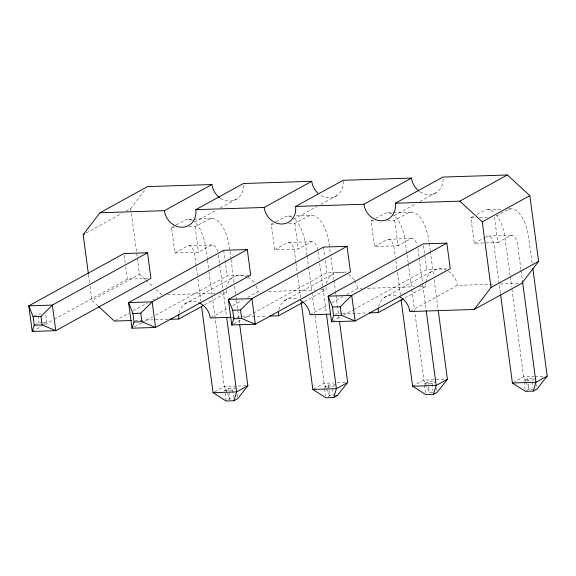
<?xml version="1.0" encoding="UTF-8"?>
<svg xmlns="http://www.w3.org/2000/svg" width="576" height="576" viewBox="0 0 576 576"><rect width="100%" height="100%" fill="white"/><g stroke="black" fill="none" stroke-linecap="round" stroke-linejoin="round"><path stroke-width="0.43" stroke-dasharray="2.88 2.16" d="M126.05 211.14L130.73 208.562L145.354 189.439M86.278 232.999L122.148 213.278M217.728 251.806A13.169 5.861 88.2 0 0 211.039 245.304L198.49 252.202L174.924 252.965L171.504 227.376L175.306 225.288M176.062 224.87L186.293 219.542A39.557 17.604 88.2 0 1 193.176 220.932M194.602 222.12L216.432 210.118M220.334 207.972L237.492 198.54M188.964 226.814L195.077 226.613L209.866 218.779A39.557 17.604 88.2 0 1 228.809 243.878L229.846 250.661M33.89 316.26L37.793 314.114L42.156 313.97M35.028 324.785L38.93 322.646L42.422 322.531M42.106 324.965L46.786 322.387L45.648 313.862M32.213 331.423L41.652 326.239M44.791 324.511L53.446 319.752M54.23 319.32L127.354 279.115L148.306 278.438M174.924 252.965L187.466 246.067A13.169 5.861 88.2 0 1 194.796 255.773L197.402 275.328M97.877 305.87L91.922 300.391L139.493 274.241L137.362 258.264M317.873 250.142A13.169 5.861 88.2 0 0 310.817 242.086L298.267 248.983L274.702 249.746L271.282 224.158L272.801 223.322M275.846 221.652L286.07 216.317A39.557 17.604 88.2 0 1 292.198 217.26M293.594 219.326L316.994 206.467M320.89 204.322L337.27 195.322M115.186 320.652L129.226 312.934M133.121 310.788L147.161 303.07M152.618 300.074L158.076 297.072M288.742 223.589L294.854 223.394L309.643 215.561A39.557 17.604 88.2 0 1 328.586 240.66L330.451 253.656M134.352 326.909L141.43 323.014M142.214 322.582L152.438 316.966M155.578 315.238L227.131 275.897L249.826 275.162M274.702 249.746L287.244 242.842A13.169 5.861 88.2 0 1 294.574 252.547L295.877 262.325M184.716 303.977L232.286 277.819M204.566 304.848L226.404 292.846A17.554 15.336 61.2 0 1 226.346 288.418M398.873 245.736L374.479 246.521L371.066 220.932L372.586 220.097M375.624 218.426L385.848 213.098A39.557 17.604 88.2 0 1 391.975 214.042M394.157 215.676L415.987 203.674M419.89 201.528L437.047 192.096M211.039 317.556L228.197 308.124M232.87 305.554L242.23 300.406M247.687 297.403L257.825 291.83L261.425 291.715M387.648 220.399L394.632 220.176L409.421 212.335A39.557 17.604 88.2 0 1 428.364 237.434L429.048 241.553M233.345 324.122L241.207 319.795M244.354 318.067L326.909 272.678L348.732 271.973M374.479 246.521L387.022 239.623A13.169 5.861 88.2 0 1 394.351 249.329L395.417 257.328M284.494 300.751L332.064 274.601M304.344 301.63L326.182 289.627A17.554 15.336 61.2 0 1 326.016 286.949M498.65 242.51L474.257 243.302L470.844 217.714L473.882 216.043M476.921 214.373L485.626 209.88A39.557 17.604 88.2 0 1 494.719 213.055M310.039 314.762L327.974 304.906M331.87 302.76L342.792 296.755M346.687 294.61L357.602 288.612L362.102 288.468M332.338 321.329L340.2 317.009M343.339 315.281L352.778 310.09M353.563 309.658L426.686 269.453L446.767 268.805M474.257 243.302L484.452 237.694M485.237 237.262L486.806 236.405A13.169 5.861 88.2 0 1 494.129 246.103L500.53 294.106M384.271 297.533L431.842 271.375M214.56 391.838L224.294 386.482L246.989 385.747M226.08 401.011L224.662 390.348L228.406 388.289L236.261 388.037M224.662 390.348L232.517 390.096L234.763 388.858M404.899 297.979L425.959 286.402A17.554 15.336 61.2 0 1 425.794 283.723M228.334 399.773L229.831 398.952L233.323 398.837M410.594 311.112L457.38 285.386L494.964 284.177M313.589 389.03L324.072 383.263L333.677 382.954M336.038 384.811L328.183 385.07L324.439 387.13L332.294 386.87L334.541 385.639M328.111 396.554L329.609 395.726L333.101 395.618M412.618 386.215L423.85 380.038L444.802 379.361M425.405 392.789L424.217 383.904L427.961 381.845L435.823 381.593M424.217 383.904L432.072 383.652L435.067 382.003M513.144 382.586L523.627 376.819L534.103 376.481M525.182 389.57L523.994 380.686L527.738 378.626L535.601 378.374M534.103 379.195L531.85 380.434L523.994 380.686M526.169 390.931L529.164 389.29L532.656 389.174M188.59 219.334L192.953 219.19M193.831 219.161L212.162 218.57M288.367 216.108L292.73 215.971M296.222 215.856L311.94 215.352M388.145 212.89L392.508 212.746M393.386 212.717L411.718 212.126M487.922 209.664L502.769 209.189M508.003 209.016L511.495 208.908M171.504 227.376L174.996 227.261M271.282 224.158L275.652 224.014M371.066 220.932L374.558 220.824M470.844 217.714L476.078 217.548M479.57 217.433L489.175 217.123M188.978 245.7L212.551 244.944M288.756 242.482L312.329 241.718M388.534 239.256L412.106 238.5M488.318 236.038L511.884 235.274M167.342 294.754L214.769 293.22M219.24 293.076L226.404 292.846M268.618 291.485L315.389 289.973M320.782 289.8L326.182 289.627M367.495 288.288L414.266 286.783M419.659 286.61L425.959 286.402M500.335 284.004L519.12 283.399M43.301 322.502L46.786 322.387M134.986 320.414L168.091 319.349M231.84 317.29L266.918 316.159M335.218 313.949L341.518 313.747M342.41 313.718L367.596 312.905M337.169 382.838L345.024 382.586M534.982 376.452L544.579 376.142M411.761 289.404L423.85 380.038L429.386 392.508L432.878 392.393M247.205 276.998L243.979 275.731L239.839 275.278A17.554 15.336 61.2 0 0 226.627 286.704M139.493 274.241L145.44 279.713M146.102 280.325L153.382 287.014M156.024 289.447L161.978 294.926M525.708 381.492L523.627 376.819L511.776 287.964M526.054 382.277L529.164 389.29L528.214 382.176M326.146 387.936L324.072 383.263L314.827 313.956M326.491 388.714L329.609 395.726L328.896 390.398M227.059 392.717L224.294 386.482L212.436 297.626M227.405 393.494L229.831 398.952L228.406 388.289M532.145 263.21L528.142 234.216A39.557 17.604 88.2 0 0 509.198 209.117L494.41 216.95L497.822 242.539L510.372 235.642A13.169 5.861 88.2 0 1 517.702 245.347L520.898 269.345M536.429 384.588L536.666 386.366M521.021 270.238L522.439 280.901M532.087 382.205L532.8 387.54M527.738 378.626L528.098 381.29M510.113 275.522L504.576 234.979A39.557 17.604 88.2 0 0 496.822 215.453M510.235 276.408L511.654 287.071M429.278 243.331L430.229 250.438M430.351 251.323L433.67 276.206M434.146 279.756L438.178 309.974M423.511 245.635L426.686 269.453M436.651 387.814L437.004 390.478M417.917 248.566L422.662 284.119M422.784 285.012L426.103 309.902M432.072 383.652L433.022 390.758M427.961 381.845L429.386 392.508M408.204 262.75L404.798 238.198A39.557 17.604 88.2 0 0 392.731 214.488M408.319 263.635L411.638 288.518M394.632 220.176L398.045 245.758L410.594 238.86A13.169 5.861 88.2 0 1 417.283 245.362M395.892 260.885L396.958 268.884M397.433 272.441L400.399 294.66M330.926 257.213L333.893 279.425M334.008 280.318L335.434 290.981M335.549 291.866L335.909 294.53M336.024 295.423L339.343 320.299M323.496 247.09L324.792 256.795M325.26 260.323L326.909 272.678M318.139 251.791L319.212 259.79M319.68 263.34L322.884 287.345M323.006 288.23L326.326 313.121M332.532 388.649L333.36 394.87M328.183 385.07L328.781 389.513M307.001 255.305L305.021 241.423A39.557 17.604 88.2 0 0 293.508 218.095M307.123 256.198L308.426 265.968M308.542 266.861L311.861 291.737M311.983 292.63L314.705 313.063M324.677 388.901L325.627 396.014M294.854 223.394L298.267 248.983M295.992 263.218L297.418 273.881M297.54 274.774L300.622 297.886M229.961 251.546L230.911 258.653M231.026 259.546L234.115 282.65M234.583 286.2L235.894 295.978M236.009 296.863L236.362 299.527M236.484 300.42L238.975 319.082M239.09 319.968L239.566 323.525M223.718 250.308L227.131 275.897M237.096 394.258L237.686 398.693M218.362 255.01L223.106 290.563M223.229 291.456L226.548 316.346M232.517 390.096L233.467 397.202M207.338 259.416L205.243 244.642A39.557 17.604 88.2 0 0 194.292 221.746M207.461 260.309L208.879 270.972M209.002 271.858L212.321 296.734M195.077 226.613L198.49 252.202M197.878 278.885L200.844 301.104M130.73 208.562L137.239 257.378M124.171 255.298L125.23 263.239M125.705 266.767L127.354 279.115M88.488 274.651L89.554 282.643M90.029 286.193L91.922 300.391M38.023 315.821L38.93 322.646M326.405 283.478A17.554 15.336 61.2 0 1 345.398 273.01M348.538 274.536A17.554 15.336 61.2 0 1 354.362 280.152M354.773 280.786A17.554 15.336 61.2 0 1 357.602 288.612M247.997 277.315A17.554 15.336 61.2 0 1 254.585 283.37M256.104 286.034A17.554 15.336 61.2 0 1 257.825 291.83M243.526 185.299A17.554 15.336 61.2 0 1 220.27 198.122M343.253 181.181A17.554 15.336 61.2 0 1 336.262 195.977A17.554 15.336 61.2 0 1 320.047 194.897M179.057 312.854A17.554 15.336 61.2 0 1 198.05 302.386M278.834 309.636A17.554 15.336 61.2 0 1 297.828 299.167M425.902 281.974A17.554 15.336 61.2 0 1 445.982 270.108M448.315 271.31A17.554 15.336 61.2 0 1 457.38 285.386M378.619 306.41A17.554 15.336 61.2 0 1 397.606 295.942M443.081 178.855A17.554 15.336 61.2 0 1 435.334 193.14A17.554 15.336 61.2 0 1 419.098 191.153"/><path stroke-width="0.86" d="M201.557 306.439L213.062 392.659L226.08 401.011L233.942 400.759L236.628 391.903L226.663 317.232M301.212 302.328L312.84 389.441L325.865 397.786L333.72 397.534L336.406 388.678L326.441 314.014M401.112 299.995L412.618 386.215L425.642 394.567L433.498 394.315L436.183 385.459L426.226 310.788M500.652 294.998L512.395 382.997L525.42 391.349L533.275 391.09L535.961 382.234L522.562 281.794M32.213 331.423L34.25 325.217L33.113 316.685L28.8 305.842L123.941 253.534L147.506 252.77L150.919 278.359L55.786 330.667L32.213 331.423L28.8 305.842L52.373 305.078L147.506 252.77M131.99 328.205L134.028 321.998L132.89 313.466L128.578 302.616L223.718 250.308L247.284 249.552L250.697 275.134L155.563 327.442L131.99 328.205L128.578 302.616L152.15 301.86L247.284 249.552M231.768 324.986L233.806 318.773L232.668 310.248L228.355 299.398L323.496 247.09L347.062 246.326L350.474 271.915L255.341 324.223L231.768 324.986L228.355 299.398L251.928 298.634L347.062 246.326M331.546 321.761L333.583 315.554L332.446 307.022L328.133 296.172L423.274 243.864L446.839 243.108L450.259 268.697L355.118 321.005L331.546 321.761L328.133 296.172L351.706 295.416L446.839 243.108M88.373 273.766L83.16 234.72L99.958 212.76L147.521 186.61L211.946 184.529A17.554 15.336 61.2 0 0 219.542 197.597M399.989 297.022A17.554 15.336 61.2 0 1 409.817 311.544L474.235 309.463L491.033 287.503L538.603 261.353L529.841 195.682L507.355 174.989L442.93 177.07L395.359 203.227A17.554 15.336 61.2 0 1 381.924 220.788A17.554 15.336 61.2 0 1 363.938 204.242L295.582 206.446A17.554 15.336 61.2 0 1 282.146 224.014A17.554 15.336 61.2 0 1 264.161 207.461L195.804 209.664A17.554 15.336 61.2 0 1 182.369 227.232A17.554 15.336 61.2 0 1 164.376 210.679L99.958 212.76M538.603 261.353L521.806 283.313L474.235 309.463M239.688 324.41L247.867 385.718L237.686 398.693L233.942 400.759M333.72 397.534L337.464 395.474L347.645 382.5L339.466 321.192M438.178 309.974L447.422 379.282L437.242 392.256L433.498 394.315M532.858 268.538L547.2 376.056L537.019 389.03L533.275 391.09M33.113 316.685L40.968 316.433L52.373 305.078L55.786 330.667L42.106 324.965L34.25 325.217M132.89 313.466L140.746 313.214L152.15 301.86L155.563 327.442L141.883 321.739L134.028 321.998M232.668 310.248L240.523 309.989L251.928 298.634L255.341 324.223L241.661 318.521L233.806 318.773M332.446 307.022L340.301 306.77L351.706 295.416L355.118 321.005L341.438 315.302L333.583 315.554M83.16 234.72L84.715 233.863M164.376 210.679L211.946 184.529M195.804 209.664L243.374 183.514L311.724 181.303A17.554 15.336 61.2 0 0 317.938 193.219M264.161 207.461L311.724 181.303M295.582 206.446L343.152 180.295L411.502 178.085A17.554 15.336 61.2 0 0 419.098 191.153M363.938 204.242L411.502 178.085M169.884 319.291L178.834 319.003L203.789 305.28M395.359 203.227L459.785 201.146L507.355 174.989M269.618 316.073L278.611 315.778L303.566 302.062M491.033 287.503L482.27 221.832L529.841 195.682M369.396 312.847L378.389 312.559L403.344 298.836M247.867 385.718L236.628 391.903L213.062 392.659M347.645 382.5L336.406 388.678L312.84 389.441M447.422 379.282L436.183 385.459L412.618 386.215M547.2 376.056L535.961 382.234L512.395 382.997M131.407 320.53L114.408 321.077L98.532 306.475M230.947 317.318L210.262 317.988A17.554 15.336 61.2 0 0 198.857 302.702M330.725 314.1L310.039 314.762A17.554 15.336 61.2 0 0 300.211 300.247M335.722 395.532L337.464 395.474M459.785 201.146L482.27 221.832M340.301 306.77L341.438 315.302M240.523 309.989L241.661 318.521M140.746 313.214L141.883 321.739M40.968 316.433L42.106 324.965M178.834 319.003A17.554 15.336 61.2 0 1 178.776 314.568M278.611 315.778A17.554 15.336 61.2 0 1 278.554 311.35M378.389 312.559A17.554 15.336 61.2 0 1 378.331 308.124"/></g></svg>
